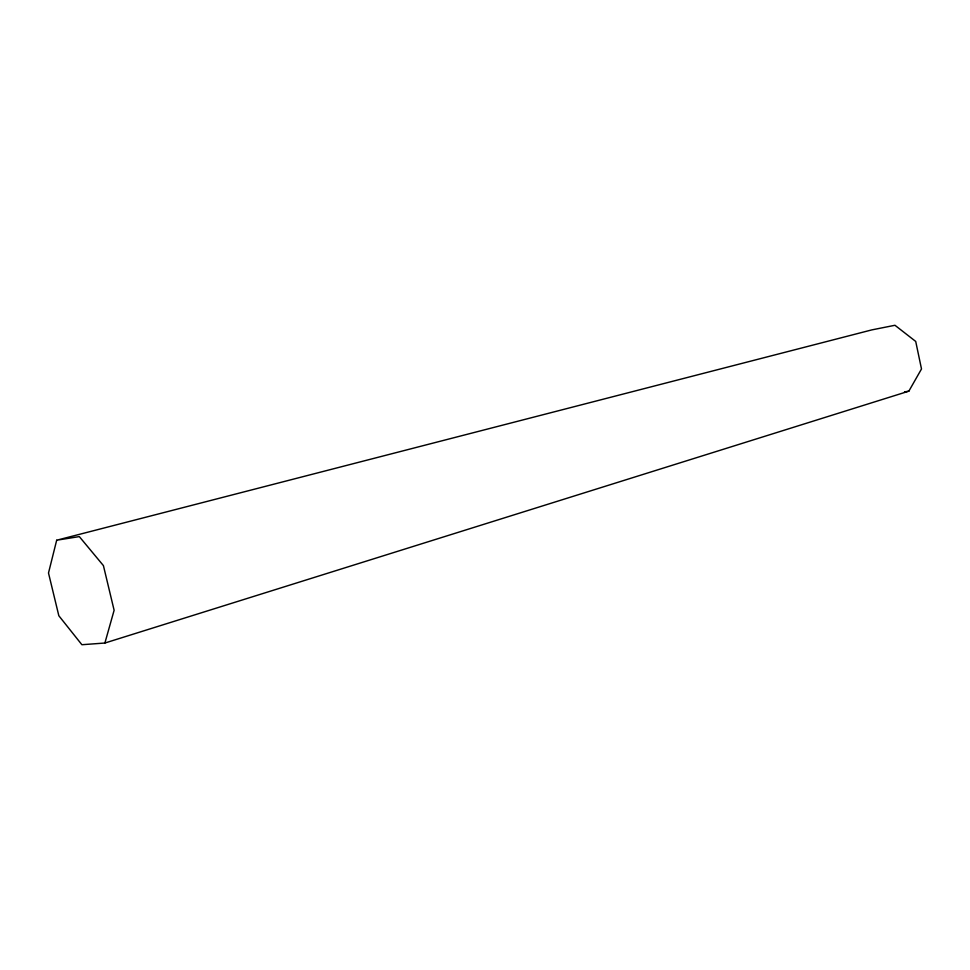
<?xml version="1.0" encoding="UTF-8"?>
<svg xmlns="http://www.w3.org/2000/svg" width="970" height="970" viewBox="0 0 970 970"><rect width="100%" height="100%" fill="white"/><g stroke="black" fill="none" stroke-linecap="round" stroke-linejoin="round"><path stroke-width="1.45" d="M56.684 540.217L48.5 573.003L58.831 615.744L81.892 644.723L104.893 643.025L908.854 391.165L921.5 368.964L915.716 341.44L894.958 325.277L871.848 329.885L56.684 540.217L79.31 536.592L103.414 565.607L114.12 610.275L104.893 643.025M904.501 391.892L908.854 391.165"/></g></svg>
